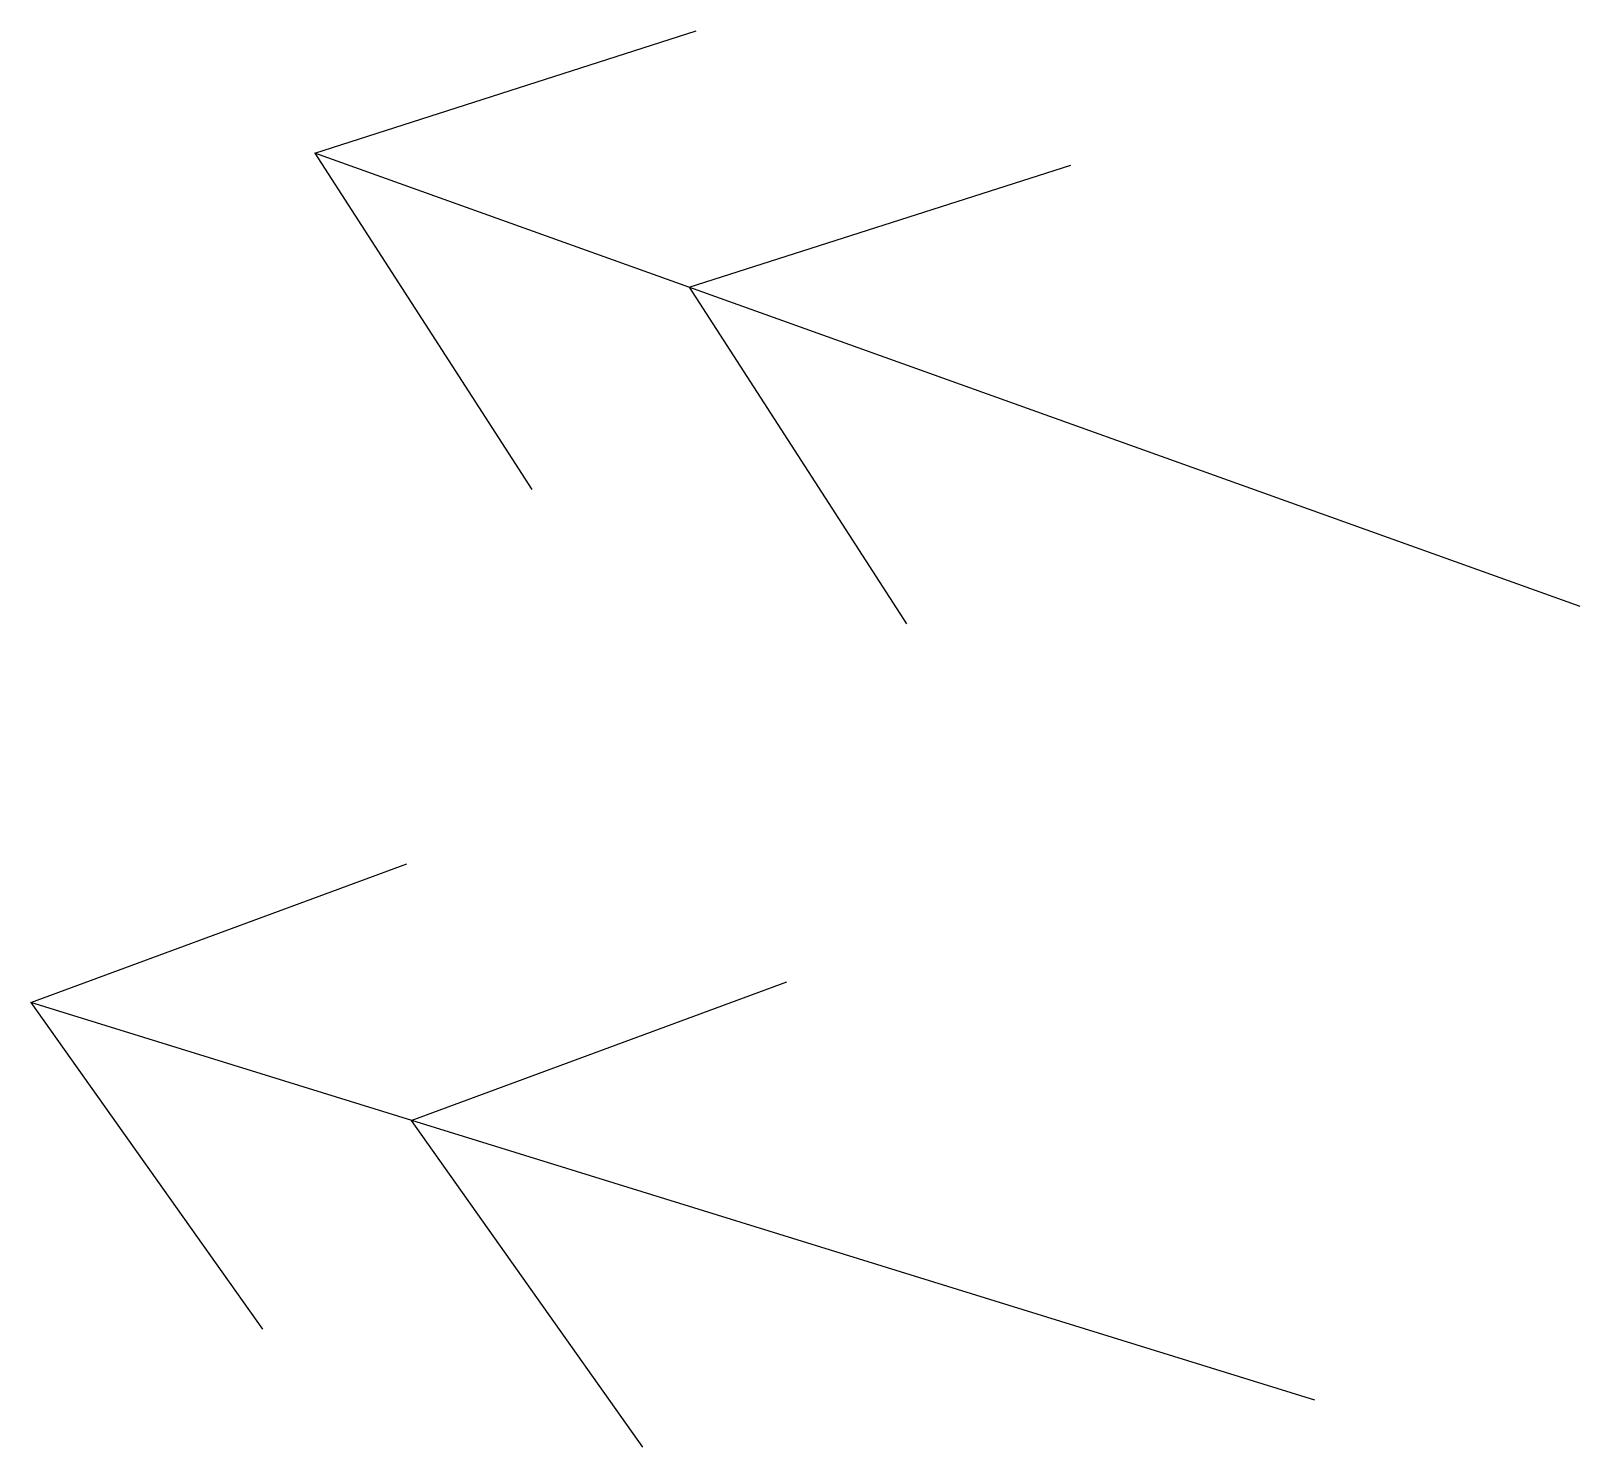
# Model space of a CAD drawing. Header units: millimetres. Extents: x 0 to 771, y -1 to 432.
# Drawn here: x 379.21 to 388.07, y 144.53 to 152.63 of the extents above; entities that cross this region are included whole.
import ezdxf

# ---------------------------------------------------------------- set-up
doc = ezdxf.new("R2010")
doc.units = ezdxf.units.MM
doc.header["$MEASUREMENT"] = 0
doc.layers.add('DEFAULT', color=4, linetype='Continuous', true_color=0x00ffff)

msp = doc.modelspace()

# ---------------------------------------------------------------- linework, layer by layer
at = {"layer": 'DEFAULT', "color": 3, "true_color": 0x00ff00}
for p, q in [((380.8287, 151.9314), (383.0105, 152.6301)), ((388.0672, 149.3378), (380.8287, 151.9314)), ((380.8287, 151.9314), (382.0703, 150.0062)), ((382.9718, 151.1636), (385.1536, 151.8622)), ((382.9718, 151.1636), (384.2134, 149.2383)), ((379.2058, 147.0705), (381.355, 147.8636)), ((381.3803, 146.3968), (383.5295, 147.1899)), ((379.2058, 147.0705), (380.5301, 145.2012)), ((386.5505, 144.7951), (379.2058, 147.0705)), ((381.3803, 146.3968), (382.7047, 144.5275))]:
    msp.add_line(p, q, dxfattribs=at)

doc.saveas('drawing.dxf')
